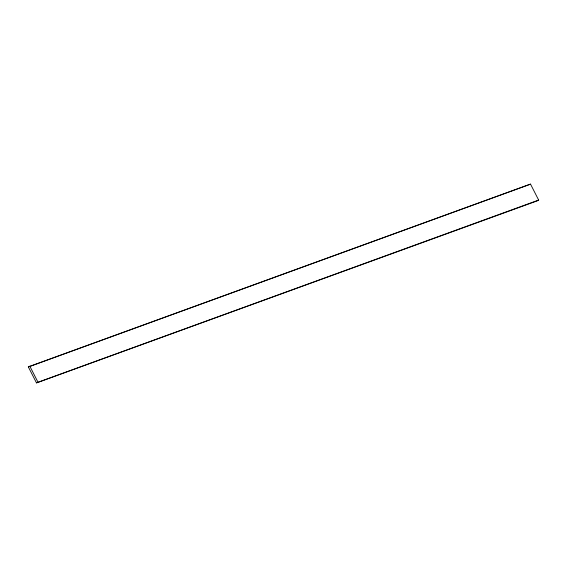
<?xml version="1.0" encoding="UTF-8"?>
<svg xmlns="http://www.w3.org/2000/svg" width="567" height="567" viewBox="0 0 567 567"><rect width="100%" height="100%" fill="white"/><g stroke="black" fill="none" stroke-linecap="round" stroke-linejoin="round"><path stroke-width="0.85" d="M28.35 366.92L530.521 184.119L538.65 200.08L537.204 200.86L36.479 382.881L28.35 366.92L530.521 184.119M36.479 382.881L538.65 200.08M29.796 366.14L37.925 382.101"/></g></svg>
